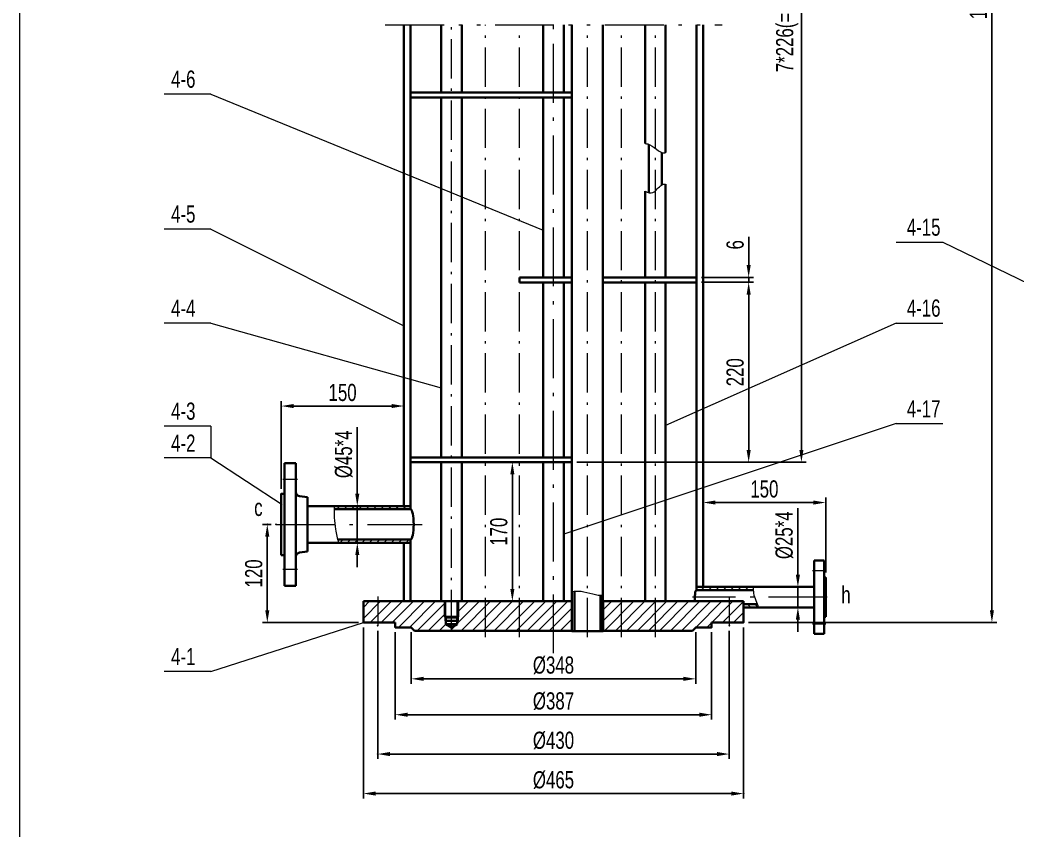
# Model space of a CAD drawing. Header units: millimetres. Extents: x -4980 to 60, y -60 to 3504.
# Drawn here: x -2310 to -1090, y 1256 to 2247 of the extents above; entities that cross this region are included whole.
import ezdxf

# ---------------------------------------------------------------- set-up
doc = ezdxf.new("R2010")
doc.units = ezdxf.units.MM
doc.linetypes.add('ACAD_ISO10W100', pattern=[18.7, 12, -3, 0.7, -3])
doc.linetypes.add('ACAD_ISO12W100', pattern=[22.4, 12, -3, 0.7, -3, 0.7, -3])
for name, color, linetype, lineweight in [('中心线', 1, 'ACAD_ISO10W100', 18), ('中粗线', 4, 'Continuous', 35), ('双点划线', 3, 'ACAD_ISO12W100', 18), ('标注', 7, 'Continuous', 18), ('粗实线', 2, 'Continuous', 50), ('细实线', 7, 'Continuous', 18)]:
    doc.layers.add(name, color=color, linetype=linetype, lineweight=lineweight)
doc.styles.add('HGCAD', font='HGCAD.SHX', dxfattribs={"width": 0.75, "bigfont": 'HZTXT.SHX'})
doc.dimstyles.new('HGCAD$0', dxfattribs={"dimtxt": 3.5, "dimasz": 2.5, "dimexe": 1, "dimexo": 1, "dimgap": 1, "dimtad": 1, "dimdec": 1, "dimdsep": 46, "dimtxsty": 'HGCAD', "dimcen": 0, "dimadec": 1, "dimazin": 0, "dimtfac": 1, "dimtmove": 0, "dimatfit": 1, "dimfxl": 0, "dimarcsym": 0})

# ---------------------------------------------------------------- blocks, each defined once
blk = doc.blocks.new('HGCAD#HGTFTK~A2Z~HGCAD图框')
at = {"layer": '细实线', "color": 2}
blk.add_lwpolyline([(0, 0), (-385, 0), (-385, 574), (0, 574)], close=True, dxfattribs=at)
blk = doc.blocks.new('*D72')
at = {"color": 0, "ltscale": 6}
for p in [(-1831.3, 1504.3), (-1483.3, 1504.3), (-1483.3, 1441.4)]:
    blk.add_point(p, dxfattribs=at)
at = {"layer": '标注', "color": 0, "lineweight": -2, "ltscale": 6}
for p, q in [((-1831.3, 1498.3), (-1831.3, 1435.4)), ((-1483.3, 1498.3), (-1483.3, 1435.4)), ((-1816.3, 1441.4), (-1498.3, 1441.4))]:
    blk.add_line(p, q, dxfattribs=at)
at = {"layer": '标注', "color": 0, "ltscale": 6}
for points in [[(-1816.3, 1443.9), (-1816.3, 1438.9), (-1831.3, 1441.4)], [(-1498.3, 1443.9), (-1498.3, 1438.9), (-1483.3, 1441.4)]]:
    blk.add_solid(points, dxfattribs=at)
at = {"layer": '标注', "color": 0, "ltscale": 6, "insert": (-1657.3, 1457.9), "char_height": 21, "attachment_point": 5, "style": 'HGCAD', "bg_fill": 3, "box_fill_scale": 1.1, "bg_fill_color": 256, "bg_fill_true_color": 13158600, "bg_fill_transparency": 477}
blk.add_mtext('%%C348', dxfattribs=at)
blk = doc.blocks.new('*D73')
at = {"color": 0, "ltscale": 6}
for p in [(-1850.8, 1504.3), (-1463.8, 1504.3), (-1850.8, 1397.5)]:
    blk.add_point(p, dxfattribs=at)
at = {"layer": '标注', "color": 0, "lineweight": -2, "ltscale": 6}
for p, q in [((-1850.8, 1498.3), (-1850.8, 1391.5)), ((-1463.8, 1498.3), (-1463.8, 1391.5)), ((-1478.8, 1397.5), (-1835.8, 1397.5))]:
    blk.add_line(p, q, dxfattribs=at)
at = {"layer": '标注', "color": 0, "ltscale": 6}
for points in [[(-1835.8, 1400), (-1835.8, 1395), (-1850.8, 1397.5)], [(-1478.8, 1400), (-1478.8, 1395), (-1463.8, 1397.5)]]:
    blk.add_solid(points, dxfattribs=at)
at = {"layer": '标注', "color": 0, "ltscale": 6, "insert": (-1657.3, 1414), "char_height": 21, "attachment_point": 5, "style": 'HGCAD', "bg_fill": 3, "box_fill_scale": 1.1, "bg_fill_color": 256, "bg_fill_true_color": 13158600, "bg_fill_transparency": 357}
blk.add_mtext('%%C387', dxfattribs=at)
blk = doc.blocks.new('*D74')
at = {"color": 0, "ltscale": 6}
for p in [(-1872.3, 1506.3), (-1442.3, 1506.3), (-1872.3, 1349.4)]:
    blk.add_point(p, dxfattribs=at)
at = {"layer": '标注', "color": 0, "lineweight": -2, "ltscale": 6}
for p, q in [((-1872.3, 1500.3), (-1872.3, 1343.4)), ((-1442.3, 1500.3), (-1442.3, 1343.4)), ((-1457.3, 1349.4), (-1857.3, 1349.4))]:
    blk.add_line(p, q, dxfattribs=at)
at = {"layer": '标注', "color": 0, "ltscale": 6}
for points in [[(-1857.3, 1351.9), (-1857.3, 1346.9), (-1872.3, 1349.4)], [(-1457.3, 1351.9), (-1457.3, 1346.9), (-1442.3, 1349.4)]]:
    blk.add_solid(points, dxfattribs=at)
at = {"layer": '标注', "color": 0, "ltscale": 6, "insert": (-1657.3, 1365.9), "char_height": 21, "attachment_point": 5, "style": 'HGCAD', "bg_fill": 3, "box_fill_scale": 1.1, "bg_fill_color": 256, "bg_fill_true_color": 13158600, "bg_fill_transparency": 32}
blk.add_mtext('%%C430', dxfattribs=at)
blk = doc.blocks.new('*D75')
at = {"color": 0, "ltscale": 6}
for p in [(-1889.8, 1510.3), (-1424.8, 1510.3), (-1424.8, 1301.1)]:
    blk.add_point(p, dxfattribs=at)
at = {"layer": '标注', "color": 0, "lineweight": -2, "ltscale": 6}
for p, q in [((-1889.8, 1504.3), (-1889.8, 1295.1)), ((-1424.8, 1504.3), (-1424.8, 1295.1)), ((-1874.8, 1301.1), (-1439.8, 1301.1))]:
    blk.add_line(p, q, dxfattribs=at)
at = {"layer": '标注', "color": 0, "ltscale": 6}
for points in [[(-1874.8, 1303.6), (-1874.8, 1298.6), (-1889.8, 1301.1)], [(-1439.8, 1303.6), (-1439.8, 1298.6), (-1424.8, 1301.1)]]:
    blk.add_solid(points, dxfattribs=at)
at = {"layer": '标注', "color": 0, "ltscale": 6, "insert": (-1657.3, 1317.6), "char_height": 21, "attachment_point": 5, "style": 'HGCAD', "bg_fill": 3, "box_fill_scale": 1.1, "bg_fill_color": 256, "bg_fill_true_color": 13158600, "bg_fill_transparency": 27}
blk.add_mtext('%%C465', dxfattribs=at)
blk = doc.blocks.new('*D76')
at = {"color": 0, "ltscale": 6}
for p in [(-1914.3, 1652.8), (-1914.3, 1607.8), (-1897.3, 1607.8)]:
    blk.add_point(p, dxfattribs=at)
at = {"layer": '标注', "color": 0, "lineweight": -2, "ltscale": 6}
for p, q in [((-1897.3, 1667.8), (-1897.3, 1749.3)), ((-1908.3, 1652.8), (-1891.3, 1652.8)), ((-1897.3, 1607.8), (-1897.3, 1652.8)), ((-1908.3, 1607.8), (-1891.3, 1607.8)), ((-1897.3, 1592.8), (-1897.3, 1577.8))]:
    blk.add_line(p, q, dxfattribs=at)
at = {"layer": '标注', "color": 0, "ltscale": 6}
for points in [[(-1899.8, 1667.8), (-1894.8, 1667.8), (-1897.3, 1652.8)], [(-1899.8, 1592.8), (-1894.8, 1592.8), (-1897.3, 1607.8)]]:
    blk.add_solid(points, dxfattribs=at)
at = {"layer": '标注', "color": 0, "ltscale": 6, "insert": (-1913.8, 1716), "char_height": 21, "attachment_point": 5, "rotation": 90, "style": 'HGCAD', "bg_fill": 3, "box_fill_scale": 1.1, "bg_fill_color": 256, "bg_fill_true_color": 13158600, "bg_fill_transparency": 1532}
blk.add_mtext('%%C45*4', dxfattribs=at)
blk = doc.blocks.new('*D112')
at = {"color": 0, "ltscale": 6}
for p in [(-1482.3, 1926.3), (-1418.5, 1926.3), (-1634.7, 1706.3)]:
    blk.add_point(p, dxfattribs=at)
at = {"layer": '标注', "color": 0, "lineweight": -2, "ltscale": 6}
for p, q in [((-1476.3, 1926.3), (-1412.5, 1926.3)), ((-1418.5, 1721.3), (-1418.5, 1911.3)), ((-1628.7, 1706.3), (-1412.5, 1706.3))]:
    blk.add_line(p, q, dxfattribs=at)
at = {"layer": '标注', "color": 0, "ltscale": 6}
for points in [[(-1421, 1911.3), (-1416, 1911.3), (-1418.5, 1926.3)], [(-1421, 1721.3), (-1416, 1721.3), (-1418.5, 1706.3)]]:
    blk.add_solid(points, dxfattribs=at)
at = {"layer": '标注', "color": 0, "ltscale": 6, "insert": (-1435, 1816.3), "char_height": 21, "attachment_point": 5, "rotation": 90, "style": 'HGCAD', "bg_fill": 3, "box_fill_scale": 1.1, "bg_fill_color": 256, "bg_fill_true_color": 13158600, "bg_fill_transparency": 947}
blk.add_mtext('220', dxfattribs=at)
blk = doc.blocks.new('*D113')
at = {"color": 0, "ltscale": 6}
for p in [(-1482.3, 1932.3), (-1418.5, 1932.3), (-1482.3, 1926.3)]:
    blk.add_point(p, dxfattribs=at)
at = {"layer": '标注', "color": 0, "lineweight": -2, "ltscale": 6}
for p, q in [((-1418.5, 1947.3), (-1418.5, 1982.1)), ((-1476.3, 1932.3), (-1412.5, 1932.3)), ((-1418.5, 1926.3), (-1418.5, 1932.3)), ((-1476.3, 1926.3), (-1412.5, 1926.3)), ((-1418.5, 1911.3), (-1418.5, 1896.3))]:
    blk.add_line(p, q, dxfattribs=at)
at = {"layer": '标注', "color": 0, "ltscale": 6}
for points in [[(-1421, 1947.3), (-1416, 1947.3), (-1418.5, 1932.3)], [(-1421, 1911.3), (-1416, 1911.3), (-1418.5, 1926.3)]]:
    blk.add_solid(points, dxfattribs=at)
at = {"layer": '标注', "color": 0, "ltscale": 6, "insert": (-1435, 1972.2), "char_height": 21, "attachment_point": 5, "rotation": 90, "style": 'HGCAD', "bg_fill": 3, "box_fill_scale": 1.1, "bg_fill_color": 256, "bg_fill_true_color": 13158600, "bg_fill_transparency": 977}
blk.add_mtext('6', dxfattribs=at)
blk = doc.blocks.new('*D114')
at = {"color": 0, "ltscale": 6}
for p in [(-1482.3, 2785.5), (-1354, 2785.5), (-1634.7, 1706.3)]:
    blk.add_point(p, dxfattribs=at)
at = {"layer": '标注', "color": 0, "lineweight": -2, "ltscale": 6}
for p, q in [((-1476.3, 2785.5), (-1348, 2785.5)), ((-1354, 1721.3), (-1354, 2770.5)), ((-1628.7, 1706.3), (-1348, 1706.3))]:
    blk.add_line(p, q, dxfattribs=at)
at = {"layer": '标注', "color": 0, "ltscale": 6}
for points in [[(-1356.5, 2770.5), (-1351.5, 2770.5), (-1354, 2785.5)], [(-1356.5, 1721.3), (-1351.5, 1721.3), (-1354, 1706.3)]]:
    blk.add_solid(points, dxfattribs=at)
at = {"layer": '标注', "color": 0, "ltscale": 6, "insert": (-1371.3, 2245.9), "char_height": 21, "attachment_point": 5, "rotation": 90, "style": 'HGCAD', "bg_fill": 3, "box_fill_scale": 1.1, "bg_fill_color": 256, "bg_fill_true_color": 13158600, "bg_fill_transparency": 2753664}
blk.add_mtext('7*226(=1582)', dxfattribs=at)
blk = doc.blocks.new('*D115')
at = {"color": 0, "ltscale": 6}
for p in [(-1353.1, 1553.8), (-1358.3, 1528.8), (-1353.1, 1528.8)]:
    blk.add_point(p, dxfattribs=at)
at = {"layer": '标注', "color": 0, "lineweight": -2, "ltscale": 6}
for p, q in [((-1358.3, 1568.8), (-1358.3, 1650.3)), ((-1359.1, 1553.8), (-1364.3, 1553.8)), ((-1358.3, 1528.8), (-1358.3, 1553.8)), ((-1359.1, 1528.8), (-1364.3, 1528.8)), ((-1358.3, 1513.8), (-1358.3, 1498.8))]:
    blk.add_line(p, q, dxfattribs=at)
at = {"layer": '标注', "color": 0, "ltscale": 6}
for points in [[(-1360.8, 1568.8), (-1355.8, 1568.8), (-1358.3, 1553.8)], [(-1360.8, 1513.8), (-1355.8, 1513.8), (-1358.3, 1528.8)]]:
    blk.add_solid(points, dxfattribs=at)
at = {"layer": '标注', "color": 0, "ltscale": 6, "insert": (-1374.8, 1617), "char_height": 21, "attachment_point": 5, "rotation": 90, "style": 'HGCAD', "bg_fill": 3, "box_fill_scale": 1.1, "bg_fill_color": 256, "bg_fill_true_color": 13158600, "bg_fill_transparency": 602}
blk.add_mtext('%%C25*4', dxfattribs=at)
blk = doc.blocks.new('*D116')
at = {"color": 0, "ltscale": 6}
for p in [(-1474.3, 1657), (-1324.3, 1565.3), (-1474.3, 1553.8)]:
    blk.add_point(p, dxfattribs=at)
at = {"layer": '标注', "color": 0, "lineweight": -2, "ltscale": 6}
for p, q in [((-1474.3, 1559.8), (-1474.3, 1663)), ((-1324.3, 1571.3), (-1324.3, 1663)), ((-1339.3, 1657), (-1459.3, 1657))]:
    blk.add_line(p, q, dxfattribs=at)
at = {"layer": '标注', "color": 0, "ltscale": 6}
for points in [[(-1459.3, 1659.5), (-1459.3, 1654.5), (-1474.3, 1657)], [(-1339.3, 1659.5), (-1339.3, 1654.5), (-1324.3, 1657)]]:
    blk.add_solid(points, dxfattribs=at)
at = {"layer": '标注', "color": 0, "ltscale": 6, "insert": (-1399.3, 1673.5), "char_height": 21, "attachment_point": 5, "style": 'HGCAD', "bg_fill": 3, "box_fill_scale": 1.1, "bg_fill_color": 256, "bg_fill_true_color": 13158600, "bg_fill_transparency": 982}
blk.add_mtext('150', dxfattribs=at)
blk = doc.blocks.new('*D117')
at = {"color": 0, "ltscale": 6}
for p in [(-1424.8, 3031.3), (-1120.9, 3031.3), (-1424.8, 1510.3)]:
    blk.add_point(p, dxfattribs=at)
at = {"layer": '标注', "color": 0, "lineweight": -2, "ltscale": 6}
for p, q in [((-1418.8, 3031.3), (-1114.9, 3031.3)), ((-1120.9, 1525.3), (-1120.9, 3016.3)), ((-1418.8, 1510.3), (-1114.9, 1510.3))]:
    blk.add_line(p, q, dxfattribs=at)
at = {"layer": '标注', "color": 0, "ltscale": 6}
for points in [[(-1123.4, 3016.3), (-1118.4, 3016.3), (-1120.9, 3031.3)], [(-1123.4, 1525.3), (-1118.4, 1525.3), (-1120.9, 1510.3)]]:
    blk.add_solid(points, dxfattribs=at)
at = {"layer": '标注', "color": 0, "ltscale": 6, "insert": (-1137.4, 2270.8), "char_height": 21, "attachment_point": 5, "rotation": 90, "style": 'HGCAD', "bg_fill": 3, "box_fill_scale": 1.1, "bg_fill_color": 256, "bg_fill_true_color": 13158600, "bg_fill_transparency": 1297}
blk.add_mtext('1975', dxfattribs=at)
blk = doc.blocks.new('*D118')
at = {"color": 0, "ltscale": 6}
for p in [(-1669.8, 1706.3), (-1707.6, 1536.3), (-1669.8, 1536.3)]:
    blk.add_point(p, dxfattribs=at)
at = {"layer": '标注', "color": 0, "lineweight": -2, "ltscale": 6}
for p, q in [((-1675.8, 1706.3), (-1713.6, 1706.3)), ((-1707.6, 1691.3), (-1707.6, 1551.3)), ((-1675.8, 1536.3), (-1713.6, 1536.3))]:
    blk.add_line(p, q, dxfattribs=at)
at = {"layer": '标注', "color": 0, "ltscale": 6}
for points in [[(-1710.1, 1691.3), (-1705.1, 1691.3), (-1707.6, 1706.3)], [(-1710.1, 1551.3), (-1705.1, 1551.3), (-1707.6, 1536.3)]]:
    blk.add_solid(points, dxfattribs=at)
at = {"layer": '标注', "color": 0, "ltscale": 6, "insert": (-1724.1, 1621.3), "char_height": 21, "attachment_point": 5, "rotation": 90, "style": 'HGCAD', "bg_fill": 3, "box_fill_scale": 1.1, "bg_fill_color": 256, "bg_fill_true_color": 13158600, "bg_fill_transparency": 1192}
blk.add_mtext('170', dxfattribs=at)
blk = doc.blocks.new('*D119')
at = {"color": 0, "ltscale": 6}
for p in [(-1840.3, 1775), (-1990.3, 1667.8), (-1840.3, 1652.8)]:
    blk.add_point(p, dxfattribs=at)
at = {"layer": '标注', "color": 0, "lineweight": -2, "ltscale": 6}
for p, q in [((-1990.3, 1673.8), (-1990.3, 1781)), ((-1840.3, 1658.8), (-1840.3, 1781)), ((-1975.3, 1775), (-1855.3, 1775))]:
    blk.add_line(p, q, dxfattribs=at)
at = {"layer": '标注', "color": 0, "ltscale": 6}
for points in [[(-1975.3, 1777.5), (-1975.3, 1772.5), (-1990.3, 1775)], [(-1855.3, 1777.5), (-1855.3, 1772.5), (-1840.3, 1775)]]:
    blk.add_solid(points, dxfattribs=at)
at = {"layer": '标注', "color": 0, "ltscale": 6, "insert": (-1915.3, 1791.5), "char_height": 21, "attachment_point": 5, "style": 'HGCAD', "bg_fill": 3, "box_fill_scale": 1.1, "bg_fill_color": 256, "bg_fill_true_color": 13158600, "bg_fill_transparency": 487}
blk.add_mtext('150', dxfattribs=at)
blk = doc.blocks.new('*D120')
at = {"color": 0, "ltscale": 6}
for p in [(-2007.4, 1630.3), (-1996.8, 1630.3), (-1889.8, 1510.3)]:
    blk.add_point(p, dxfattribs=at)
at = {"layer": '标注', "color": 0, "lineweight": -2, "ltscale": 6}
for p, q in [((-2002.8, 1630.3), (-2013.4, 1630.3)), ((-2007.4, 1525.3), (-2007.4, 1615.3)), ((-1895.8, 1510.3), (-2013.4, 1510.3))]:
    blk.add_line(p, q, dxfattribs=at)
at = {"layer": '标注', "color": 0, "ltscale": 6}
for points in [[(-2009.9, 1615.3), (-2004.9, 1615.3), (-2007.4, 1630.3)], [(-2009.9, 1525.3), (-2004.9, 1525.3), (-2007.4, 1510.3)]]:
    blk.add_solid(points, dxfattribs=at)
at = {"layer": '标注', "color": 0, "ltscale": 6, "insert": (-2023.9, 1570.3), "char_height": 21, "attachment_point": 5, "rotation": 90, "style": 'HGCAD', "bg_fill": 3, "box_fill_scale": 1.1, "bg_fill_color": 256, "bg_fill_true_color": 13158600, "bg_fill_transparency": 1457}
blk.add_mtext('120', dxfattribs=at)

msp = doc.modelspace()

# ---------------------------------------------------------------- hatches: boundary and pattern name
at = {"layer": '细实线', "ltscale": 6}
h = msp.add_hatch(dxfattribs=at)
h.set_pattern_fill('ANSI31', color=5, scale=2, style=0)
h.set_pattern_definition([(45, (-4980, 82), (-4.490128, 4.490128), [])])
edge = h.paths.add_edge_path()
edge.add_line((-1832.31, 1652.76), (-1925.19, 1652.76))
edge.add_spline(control_points=[(-1925.19, 1652.76), (-1925.2, 1651.42), (-1925.2, 1650.09), (-1925.2, 1648.76)], knot_values=[78.3436884, 78.3436884, 78.3436884, 78.3436884, 82.2647768, 82.2647768, 82.2647768, 82.2647768], degree=3, periodic=0)
edge.add_line((-1925.2, 1648.76), (-1832.31, 1648.76))
edge.add_line((-1832.31, 1648.76), (-1832.31, 1652.76))
edge = h.paths.add_edge_path()
edge.add_line((-1832.31, 1611.76), (-1920.94, 1611.76))
edge.add_spline(control_points=[(-1920.94, 1611.76), (-1920.57, 1610.42), (-1920.17, 1609.08), (-1919.76, 1607.76)], knot_values=[36.950585, 36.950585, 36.950585, 36.950585, 41.1399814, 41.1399814, 41.1399814, 41.1399814], degree=3, periodic=0)
edge.add_line((-1919.76, 1607.76), (-1832.31, 1607.76))
edge.add_line((-1832.31, 1607.76), (-1832.31, 1611.76))
h = msp.add_hatch(dxfattribs=at)
h.set_pattern_fill('ANSI31', color=5, scale=2, angle=90, style=0)
h.set_pattern_definition([(135, (-4980, 82), (-4.490128, -4.490128), [])])
edge = h.paths.add_edge_path()
edge.add_spline(control_points=[(-1412.87, 1549.76), (-1412.89, 1551.09), (-1412.8, 1552.43), (-1412.63, 1553.76)], knot_values=[18.5454277, 18.5454277, 18.5454277, 18.5454277, 22.6222509, 22.6222509, 22.6222509, 22.6222509], degree=3, periodic=0)
edge.add_line((-1412.63, 1553.76), (-1482.31, 1553.76))
edge.add_line((-1482.31, 1553.76), (-1482.31, 1549.76))
edge.add_line((-1482.31, 1549.76), (-1412.87, 1549.76))
edge = h.paths.add_edge_path()
edge.add_spline(control_points=[(-1406.76, 1528.76), (-1407.12, 1530.08), (-1407.57, 1531.41), (-1408.07, 1532.76)], knot_values=[39.7840727, 39.7840727, 39.7840727, 39.7840727, 43.8832097, 43.8832097, 43.8832097, 43.8832097], degree=3, periodic=0)
edge.add_line((-1408.07, 1532.76), (-1424.81, 1532.76))
edge.add_line((-1424.81, 1532.76), (-1424.81, 1528.76))
edge.add_line((-1424.81, 1528.76), (-1406.76, 1528.76))
h = msp.add_hatch(dxfattribs=at)
h.set_pattern_fill('ANSI31', color=5, scale=3, style=0)
h.set_pattern_definition([(45, (-4980, 82), (-6.735192, 6.735192), [])])
h.paths.add_polyline_path([(-1789.02, 1536.26), (-1790.02, 1536.26), (-1790.02, 1517.26), (-1789.02, 1517.26)], flags=17)
h.paths.add_polyline_path([(-1774.02, 1536.26), (-1775.02, 1536.26), (-1775.02, 1517.26), (-1774.02, 1517.26)], flags=17)
h.paths.add_polyline_path([(-1774.02, 1517.26), (-1775.02, 1516.26), (-1775.02, 1512.26), (-1774.02, 1512.26)], flags=17)
h.paths.add_polyline_path([(-1789.02, 1516.26), (-1790.02, 1517.26), (-1790.02, 1512.26), (-1789.02, 1512.26)], flags=17)
h.paths.add_polyline_path([(-1424.81, 1536.26), (-1595.97, 1536.26), (-1596.54, 1535.26), (-1596.54, 1500.76), (-1596.04, 1500.26), (-1487.31, 1500.26), (-1483.31, 1504.26), (-1463.81, 1504.26), (-1463.81, 1510.26), (-1424.81, 1510.26)])
h.paths.add_polyline_path([(-1634.94, 1535.26), (-1635.52, 1536.26), (-1774.02, 1536.26), (-1774.02, 1517.26), (-1774.02, 1512.26), (-1775.02, 1512.26), (-1775.02, 1508.26), (-1782.02, 1504.21), (-1789.02, 1508.26), (-1789.02, 1512.26), (-1790.02, 1512.26), (-1790.02, 1517.26), (-1790.02, 1536.26), (-1889.81, 1536.26), (-1889.81, 1510.26), (-1850.81, 1510.26), (-1850.81, 1504.26), (-1831.31, 1504.26), (-1827.31, 1500.26), (-1635.44, 1500.26), (-1634.94, 1500.76)])

# ---------------------------------------------------------------- linework, layer by layer
at = {"layer": '中心线', "ltscale": 6}
for p, q in [((-1657.31, 1472.65), (-1657.31, 3005.92)), ((-1996.81, 1630.26), (-1817.81, 1630.26)), ((-1322.31, 1541.26), (-1487.31, 1541.26))]:
    msp.add_line(p, q, dxfattribs=at)
at = {"layer": '中心线', "ltscale": 4}
for p, q in [((-1782.02, 1502.26), (-1782.02, 2241.16)), ((-1740.45, 1492.26), (-1740.45, 2241.16)), ((-1698.88, 1492.26), (-1698.88, 2241.16)), ((-1615.74, 1492.26), (-1615.74, 2241.16)), ((-1574.17, 1492.26), (-1574.17, 2241.16)), ((-1532.61, 1492.26), (-1532.61, 2241.16)), ((-1872.31, 1542.26), (-1872.31, 1506.26)), ((-1442.31, 1542.26), (-1442.31, 1506.26))]:
    msp.add_line(p, q, dxfattribs=at)
at = {"layer": '中心线', "color": 1, "linetype": 'ACAD_ISO10W100', "ltscale": 6}
for p, q in [((-1970.31, 1685.26), (-1988.31, 1685.26)), ((-1970.31, 1575.26), (-1988.31, 1575.26))]:
    msp.add_line(p, q, dxfattribs=at)
at = {"layer": '中心线', "linetype": 'ACAD_ISO10W100', "ltscale": 6}
for p, q in [((-1340.31, 1573.76), (-1324.31, 1573.76)), ((-1340.31, 1508.76), (-1324.31, 1508.76))]:
    msp.add_line(p, q, dxfattribs=at)
at = {"layer": '中粗线', "ltscale": 6}
for p, q in [((-1840.31, 1652.76), (-1840.31, 2241.16)), ((-1832.31, 1648.76), (-1832.31, 2241.16)), ((-1794.52, 2158.26), (-1794.52, 2241.16)), ((-1769.52, 2158.26), (-1769.52, 2241.16)), ((-1669.81, 2158.26), (-1669.81, 2241.16)), ((-1644.81, 2158.26), (-1644.81, 2241.16)), ((-1545.11, 2095.91), (-1545.11, 2241.16)), ((-1520.11, 2084.98), (-1520.11, 2241.16)), ((-1482.31, 1549.76), (-1482.31, 2241.16)), ((-1474.31, 1553.76), (-1474.31, 2241.16)), ((-1832.31, 2158.26), (-1634.74, 2158.26)), ((-1832.31, 2152.26), (-1634.74, 2152.26)), ((-1794.52, 1712.26), (-1794.52, 2152.26)), ((-1769.52, 1712.26), (-1769.52, 2152.26)), ((-1669.81, 1932.26), (-1669.81, 2152.26)), ((-1644.81, 1932.26), (-1644.81, 2152.26)), ((-1540.61, 2095), (-1540.61, 2036)), ((-1524.61, 2085.05), (-1524.61, 2045.57)), ((-1545.11, 1932.26), (-1545.11, 2037.7)), ((-1520.11, 1932.26), (-1520.11, 2046.51)), ((-1698.88, 1926.26), (-1698.88, 1932.26)), ((-1634.74, 1932.26), (-1698.88, 1932.26)), ((-1482.31, 1932.26), (-1596.74, 1932.26)), ((-1634.74, 1926.26), (-1698.88, 1926.26)), ((-1669.81, 1712.26), (-1669.81, 1926.26)), ((-1644.81, 1712.26), (-1644.81, 1926.26)), ((-1482.31, 1926.26), (-1596.74, 1926.26)), ((-1545.11, 1536.26), (-1545.11, 1926.26)), ((-1520.11, 1536.26), (-1520.11, 1926.26)), ((-1832.31, 1712.26), (-1634.74, 1712.26)), ((-1972.31, 1705.26), (-1986.31, 1705.26)), ((-1986.31, 1705.26), (-1986.31, 1555.26)), ((-1972.31, 1705.26), (-1972.31, 1555.26)), ((-1832.31, 1706.26), (-1634.74, 1706.26)), ((-1794.52, 1536.26), (-1794.52, 1706.26)), ((-1769.52, 1536.26), (-1769.52, 1706.26)), ((-1669.81, 1536.26), (-1669.81, 1706.26)), ((-1644.81, 1536.26), (-1644.81, 1706.26)), ((-1986.31, 1667.76), (-1990.31, 1667.76)), ((-1990.31, 1667.76), (-1990.31, 1592.76)), ((-1958.31, 1663.54), (-1967.92, 1664.72)), ((-1958.31, 1663.54), (-1958.31, 1596.98)), ((-1958.31, 1652.76), (-1832.31, 1652.76)), ((-1925.2, 1648.76), (-1832.31, 1648.76)), ((-1920.94, 1611.76), (-1832.31, 1611.76)), ((-1832.31, 1536.26), (-1832.31, 1611.76)), ((-1958.31, 1607.76), (-1832.31, 1607.76)), ((-1840.31, 1536.26), (-1840.31, 1607.76)), ((-1990.31, 1592.76), (-1986.31, 1592.76)), ((-1958.31, 1596.98), (-1967.92, 1595.8)), ((-1338.31, 1586.26), (-1326.31, 1586.26)), ((-1338.31, 1496.26), (-1338.31, 1586.26)), ((-1326.31, 1496.26), (-1326.31, 1586.26)), ((-1324.31, 1565.26), (-1326.31, 1565.26)), ((-1324.31, 1517.26), (-1324.31, 1565.26)), ((-1972.31, 1555.26), (-1986.31, 1555.26)), ((-1338.31, 1553.76), (-1482.31, 1553.76)), ((-1412.87, 1549.76), (-1482.31, 1549.76)), ((-1790.02, 1536.26), (-1790.02, 1517.26)), ((-1774.02, 1517.26), (-1774.02, 1536.26)), ((-1634.94, 1535.26), (-1635.52, 1536.26)), ((-1634.94, 1535.26), (-1634.74, 1535.26)), ((-1596.54, 1535.26), (-1596.74, 1535.26)), ((-1596.54, 1535.26), (-1595.97, 1536.26)), ((-1408.07, 1532.76), (-1424.81, 1532.76)), ((-1338.31, 1528.76), (-1424.81, 1528.76)), ((-1790.02, 1517.26), (-1774.02, 1517.26)), ((-1326.31, 1517.26), (-1324.31, 1517.26)), ((-1338.31, 1496.26), (-1326.31, 1496.26))]:
    msp.add_line(p, q, dxfattribs=at)
at = {"layer": '中粗线', "ltscale": 4}
for p, q in [((-1889.81, 1536.26), (-1634.74, 1536.26)), ((-1889.81, 1510.26), (-1889.81, 1536.26)), ((-1852.31, 1536.26), (-1852.31, 1536.26)), ((-1596.74, 1536.26), (-1424.81, 1536.26)), ((-1424.81, 1536.26), (-1424.81, 1510.26)), ((-1889.81, 1510.26), (-1850.81, 1510.26)), ((-1850.81, 1504.26), (-1850.81, 1510.26)), ((-1850.81, 1504.26), (-1831.31, 1504.26)), ((-1831.31, 1504.26), (-1827.31, 1500.26)), ((-1483.31, 1504.26), (-1487.31, 1500.26)), ((-1483.31, 1504.26), (-1463.81, 1504.26)), ((-1463.81, 1510.26), (-1424.81, 1510.26)), ((-1463.81, 1504.26), (-1463.81, 1510.26)), ((-1635.44, 1500.26), (-1827.31, 1500.26)), ((-1487.31, 1500.26), (-1596.04, 1500.26))]:
    msp.add_line(p, q, dxfattribs=at)
at = {"layer": '中粗线', "ltscale": 6}
for centre, start, end in [((-1967.31, 1669.68), 180, 262.99998), ((-1967.31, 1590.83), 97.00002, 180)]:
    msp.add_arc(centre, 5, start, end, dxfattribs=at)
for centre, major_axis, ratio, start_param, end_param in [((-1832.31, 1630.26), (0, 18.5), 0.2162162, 3.1415927, 6.2831853), ((-1482.31, 1541.26), (0, 8.5), 0.2352941, 0, 2.1996713)]:
    msp.add_ellipse(centre, major_axis=major_axis, ratio=ratio, start_param=start_param, end_param=end_param, dxfattribs=at)
at = {"layer": '双点划线', "ltscale": 6}
msp.add_line((-1863.12, 2241.16), (-1451.12, 2241.16), dxfattribs=at)
at = {"layer": '标注', "color": 2, "ltscale": 6}
for p, q in [((-2076.49, 2156.48), (-2133.49, 2156.48)), ((-2076.49, 1991.48), (-2133.49, 1991.48)), ((-2076.49, 1991.48), (-1840.31, 1873.12)), ((-2076.49, 1876.48), (-2133.49, 1876.48)), ((-2076.49, 1750.48), (-2133.49, 1750.48)), ((-2076.49, 1711.48), (-2133.49, 1711.48)), ((-2076.49, 1450.48), (-2133.49, 1450.48))]:
    msp.add_line(p, q, dxfattribs=at)
at = {"layer": '细实线', "ltscale": 6}
for points, knots in [([(-1545.11, 2095.91), (-1544.06, 2095.9), (-1535.79, 2094.82), (-1527.24, 2083.25), (-1520.57, 2084.82), (-1520.11, 2084.98)], [17.3619324, 17.3619324, 17.3619324, 17.3619324, 20.6860356, 43.8549363, 45.5913568, 45.5913568, 45.5913568, 45.5913568]), ([(-1545.11, 2037.7), (-1541.72, 2036.07), (-1534.27, 2033.7), (-1527.25, 2045.42), (-1521.88, 2046.64), (-1520.11, 2046.51)], [33.8125959, 33.8125959, 33.8125959, 33.8125959, 44.3460961, 58.0938232, 64.507309, 64.507309, 64.507309, 64.507309]), ([(-1919.76, 1607.76), (-1921.45, 1613.17), (-1925.06, 1627.75), (-1925.23, 1643.15), (-1925.19, 1652.76)], [36.950585, 36.950585, 36.950585, 36.950585, 54.0213868, 82.2647768, 82.2647768, 82.2647768, 82.2647768]), ([(-1412.63, 1553.76), (-1412.97, 1551.18), (-1413.01, 1542.87), (-1408.28, 1534.38), (-1406.76, 1528.76)], [18.5454277, 18.5454277, 18.5454277, 18.5454277, 26.4496758, 43.8832097, 43.8832097, 43.8832097, 43.8832097]), ([(-1634.74, 1548.34), (-1631.18, 1548.81), (-1618.79, 1549.3), (-1603.57, 1542.66), (-1596.74, 1543.85)], [11.2330066, 11.2330066, 11.2330066, 11.2330066, 22.1089801, 47.6848242, 47.6848242, 47.6848242, 47.6848242])]:
    msp.add_open_spline(points, degree=3, knots=knots, dxfattribs=at)

# ---------------------------------------------------------------- block references
at = {"layer": '粗实线', "ltscale": 6, "xscale": 6, "yscale": 6, "zscale": 6}
msp.add_blockref('HGCAD#HGTFTK~A2Z~HGCAD图框', (0, 0), dxfattribs=at)

# ---------------------------------------------------------------- next in the draw order: texts
at = {"layer": '标注', "color": 2, "ltscale": 6, "char_height": 21, "width": 51.1218, "attachment_point": 5, "style": 'HGCAD', "bg_fill": 3, "box_fill_scale": 1.1, "bg_fill_color": 256, "bg_fill_true_color": 13158600, "bg_fill_transparency": 367}
for s, insert in [('4-6', (-2110.18, 2174.63)), ('4-3', (-2110.18, 1768.63))]:
    msp.add_mtext(s, dxfattribs=dict(at, insert=insert))
at = {"layer": '标注', "color": 6, "ltscale": 6, "insert": (-2018.28, 1650.89), "char_height": 21, "width": 24.0571, "attachment_point": 5, "style": 'HGCAD', "bg_fill": 3, "box_fill_scale": 1.1, "bg_fill_color": 256, "bg_fill_true_color": 13158600, "bg_fill_transparency": 367}
msp.add_mtext('c', dxfattribs=at)

# ---------------------------------------------------------------- next in the draw order: dimensions: what is measured, and where the dimension line sits
at = {"layer": '标注', "color": 3, "ltscale": 6}
for base, p1, p2, override, picture, middle in [((-1897.35, 1607.76), (-1914.31, 1652.76), (-1914.31, 1607.76), {"dimscale": 6}, '*D76', (-1897.35, 1716.02)), ((-1358.31, 1528.76), (-1353.09, 1553.76), (-1353.09, 1528.76), {"dimscale": 6, "dimtdec": 1}, '*D115', (-1358.31, 1617.02))]:
    dim = msp.add_linear_dim(base=base, p1=p1, p2=p2, angle=90, text='%%C<>*4', dimstyle='HGCAD$0', override=override, dxfattribs=at)
    dim.commit()
    dim.dimension.update_dxf_attribs({"geometry": picture, "text_midpoint": middle, "dimtype": 160})
dim = msp.add_linear_dim(base=(-1707.59, 1536.26), p1=(-1669.81, 1706.26), p2=(-1669.81, 1536.26), angle=90, dimstyle='HGCAD$0', override={"dimscale": 6, "dimtdec": 1}, dxfattribs=at)
dim.commit()
dim.dimension.update_dxf_attribs({"geometry": '*D118', "text_midpoint": (-1724.09, 1621.26)})
dim = msp.add_linear_dim(base=(-1483.31, 1441.42), p1=(-1831.31, 1504.26), p2=(-1483.31, 1504.26), text='%%C<>', dimstyle='HGCAD$0', override={"dimscale": 6, "dimtdec": 1}, dxfattribs=at)
dim.commit()
dim.dimension.update_dxf_attribs({"geometry": '*D72', "text_midpoint": (-1657.31, 1441.42), "dimtype": 160})

# ---------------------------------------------------------------- next in the draw order: linework, layer by layer
at = {"layer": '标注', "color": 2, "ltscale": 6}
msp.add_line((-2076.49, 2156.48), (-1669.81, 1990.26), dxfattribs=at)

# ---------------------------------------------------------------- next in the draw order: dimensions: what is measured, and where the dimension line sits
at = {"layer": '标注', "color": 3, "ltscale": 6}
dim = msp.add_linear_dim(base=(-1840.31, 1774.96), p1=(-1990.31, 1667.76), p2=(-1840.31, 1652.76), dimstyle='HGCAD$0', override={"dimscale": 6, "dimtdec": 1}, dxfattribs=at)
dim.commit()
dim.dimension.update_dxf_attribs({"geometry": '*D119', "text_midpoint": (-1915.31, 1774.96), "dimtype": 160})
dim = msp.add_linear_dim(base=(-1474.31, 1656.96), p1=(-1324.31, 1565.26), p2=(-1474.31, 1553.76), dimstyle='HGCAD$0', override={"dimscale": 6, "dimtdec": 1}, dxfattribs=at)
dim.commit()
dim.dimension.update_dxf_attribs({"geometry": '*D116', "text_midpoint": (-1399.31, 1673.46)})
dim = msp.add_linear_dim(base=(-1850.81, 1397.55), p1=(-1463.81, 1504.26), p2=(-1850.81, 1504.26), text='%%C<>', dimstyle='HGCAD$0', override={"dimscale": 6, "dimtdec": 1}, dxfattribs=at)
dim.commit()
dim.dimension.update_dxf_attribs({"geometry": '*D73', "text_midpoint": (-1657.31, 1397.55), "dimtype": 160})

# ---------------------------------------------------------------- next in the draw order: linework, layer by layer
at = {"layer": '标注', "color": 2, "ltscale": 6}
for p, q in [((-2076.49, 1876.48), (-1794.52, 1797.26)), ((-2076.49, 1711.48), (-1989.28, 1654.61))]:
    msp.add_line(p, q, dxfattribs=at)

# ---------------------------------------------------------------- next in the draw order: texts
at = {"layer": '标注', "color": 2, "ltscale": 6, "insert": (-2110.18, 2009.63), "char_height": 21, "width": 51.1218, "attachment_point": 5, "style": 'HGCAD', "bg_fill": 3, "box_fill_scale": 1.1, "bg_fill_color": 256, "bg_fill_true_color": 13158600, "bg_fill_transparency": 367}
msp.add_mtext('4-5', dxfattribs=at)

# ---------------------------------------------------------------- next in the draw order: dimensions: what is measured, and where the dimension line sits
at = {"layer": '标注', "color": 3, "ltscale": 6}
dim = msp.add_linear_dim(base=(-1872.31, 1349.39), p1=(-1442.31, 1506.26), p2=(-1872.31, 1506.26), text='%%C<>', dimstyle='HGCAD$0', override={"dimscale": 6, "dimtdec": 1}, dxfattribs=at)
dim.commit()
dim.dimension.update_dxf_attribs({"geometry": '*D74', "text_midpoint": (-1657.31, 1349.39), "dimtype": 160})

# ---------------------------------------------------------------- next in the draw order: texts
at = {"layer": '标注', "color": 2, "ltscale": 6, "char_height": 21, "width": 51.1218, "attachment_point": 5, "style": 'HGCAD', "bg_fill": 3, "box_fill_scale": 1.1, "bg_fill_color": 256, "bg_fill_true_color": 13158600, "bg_fill_transparency": 367}
for s, insert in [('4-4', (-2110.18, 1894.63)), ('4-2', (-2110.18, 1729.63))]:
    msp.add_mtext(s, dxfattribs=dict(at, insert=insert))

# ---------------------------------------------------------------- next in the draw order: dimensions: what is measured, and where the dimension line sits
at = {"layer": '标注', "color": 3, "ltscale": 6}
dim = msp.add_linear_dim(base=(-1424.81, 1301.14), p1=(-1889.81, 1510.26), p2=(-1424.81, 1510.26), text='%%C<>', dimstyle='HGCAD$0', override={"dimscale": 6, "dimtdec": 1}, dxfattribs=at)
dim.commit()
dim.dimension.update_dxf_attribs({"geometry": '*D75', "text_midpoint": (-1657.31, 1301.14), "dimtype": 160})

# ---------------------------------------------------------------- next in the draw order: linework, layer by layer
at = {"layer": '中粗线', "ltscale": 6}
for p, q in [((-1634.74, 2241.16), (-1634.74, 1499.76)), ((-1596.74, 2241.16), (-1596.74, 1499.76)), ((-1631.74, 1499.76), (-1631.74, 1548.65)), ((-1599.74, 1499.76), (-1599.74, 1543.67)), ((-1634.94, 1500.76), (-1634.94, 1535.26)), ((-1596.54, 1500.76), (-1596.54, 1535.26)), ((-1789.02, 1516.26), (-1790.02, 1517.26)), ((-1789.02, 1516.26), (-1789.02, 1508.26)), ((-1789.02, 1516.26), (-1775.02, 1516.26)), ((-1774.02, 1517.26), (-1775.02, 1516.26)), ((-1775.02, 1508.26), (-1775.02, 1516.26)), ((-1790.02, 1512.26), (-1774.02, 1512.26)), ((-1789.02, 1508.26), (-1775.02, 1508.26)), ((-1789.02, 1508.26), (-1782.02, 1504.21)), ((-1782.02, 1504.21), (-1775.02, 1508.26)), ((-1634.94, 1500.76), (-1635.44, 1500.26)), ((-1634.94, 1500.76), (-1634.74, 1500.76)), ((-1596.54, 1500.76), (-1596.74, 1500.76)), ((-1596.54, 1500.76), (-1596.04, 1500.26)), ((-1634.74, 1499.76), (-1635.44, 1500.26)), ((-1634.74, 1499.76), (-1596.74, 1499.76)), ((-1596.74, 1499.76), (-1596.04, 1500.26))]:
    msp.add_line(p, q, dxfattribs=at)
at = {"layer": '标注', "color": 2, "ltscale": 6}
msp.add_line((-2076.49, 1750.48), (-2076.49, 1711.48), dxfattribs=at)
at = {"layer": '细实线', "color": 6, "ltscale": 6}
for p, q in [((-1789.02, 1516.26), (-1789.02, 1536.26)), ((-1775.02, 1516.26), (-1775.02, 1536.26)), ((-1790.02, 1517.26), (-1790.02, 1512.26)), ((-1774.02, 1517.26), (-1774.02, 1512.26))]:
    msp.add_line(p, q, dxfattribs=at)

# ---------------------------------------------------------------- next in the draw order: dimensions: what is measured, and where the dimension line sits
at = {"layer": '标注', "color": 3, "ltscale": 6}
dim = msp.add_linear_dim(base=(-2007.44, 1630.26), p1=(-1889.81, 1510.26), p2=(-1996.81, 1630.26), angle=90, dimstyle='HGCAD$0', override={"dimscale": 6, "dimtdec": 1}, dxfattribs=at)
dim.commit()
dim.dimension.update_dxf_attribs({"geometry": '*D120', "text_midpoint": (-2023.94, 1570.26)})

# ---------------------------------------------------------------- next in the draw order: linework, layer by layer
at = {"layer": '标注', "color": 2, "ltscale": 6}
msp.add_line((-2076.49, 1450.48), (-1889.81, 1510.26), dxfattribs=at)

# ---------------------------------------------------------------- next in the draw order: dimensions: what is measured, and where the dimension line sits
at = {"layer": '标注', "color": 3, "ltscale": 6}
dim = msp.add_linear_dim(base=(-1418.53, 1926.26), p1=(-1634.74, 1706.26), p2=(-1482.31, 1926.26), angle=90, dimstyle='HGCAD$0', override={"dimscale": 6, "dimtdec": 1}, dxfattribs=at)
dim.commit()
dim.dimension.update_dxf_attribs({"geometry": '*D112', "text_midpoint": (-1435.03, 1816.26)})

# ---------------------------------------------------------------- next in the draw order: texts
at = {"layer": '标注', "color": 2, "ltscale": 6, "insert": (-2110.18, 1468.63), "char_height": 21, "width": 51.1218, "attachment_point": 5, "style": 'HGCAD', "bg_fill": 3, "box_fill_scale": 1.1, "bg_fill_color": 256, "bg_fill_true_color": 13158600, "bg_fill_transparency": 367}
msp.add_mtext('4-1', dxfattribs=at)

# ---------------------------------------------------------------- next in the draw order: dimensions: what is measured, and where the dimension line sits
at = {"layer": '标注', "color": 3, "ltscale": 6}
dim = msp.add_linear_dim(base=(-1418.53, 1932.26), p1=(-1482.31, 1926.26), p2=(-1482.31, 1932.26), angle=90, dimstyle='HGCAD$0', override={"dimscale": 6, "dimtdec": 1}, dxfattribs=at)
dim.commit()
dim.dimension.update_dxf_attribs({"geometry": '*D113', "text_midpoint": (-1435.03, 1972.19)})

# ---------------------------------------------------------------- next in the draw order: dimensions: what is measured, and where the dimension line sits
dim = msp.add_linear_dim(base=(-1354.03, 2785.53), p1=(-1634.74, 1706.26), p2=(-1482.31, 2785.53), angle=90, text='7*226(=1582)', dimstyle='HGCAD$0', override={"dimscale": 6, "dimtdec": 1}, dxfattribs=at)
dim.commit()
dim.dimension.update_dxf_attribs({"geometry": '*D114', "text_midpoint": (-1371.34, 2245.89)})

# ---------------------------------------------------------------- next in the draw order: dimensions: what is measured, and where the dimension line sits
dim = msp.add_linear_dim(base=(-1120.87, 3031.26), p1=(-1424.81, 1510.26), p2=(-1424.81, 3031.26), angle=90, text='1975', dimstyle='HGCAD$0', override={"dimscale": 6, "dimtdec": 1}, dxfattribs=at)
dim.commit()
dim.dimension.update_dxf_attribs({"geometry": '*D117', "text_midpoint": (-1137.37, 2270.76)})

# ---------------------------------------------------------------- next in the draw order: linework, layer by layer
at = {"layer": '标注', "color": 2, "ltscale": 6}
for p, q in [((-1238.13, 1975.48), (-1181.13, 1975.48)), ((-1238.13, 1876.48), (-1520.11, 1751.26)), ((-1238.13, 1876.48), (-1181.13, 1876.48)), ((-1238.13, 1753.48), (-1644.81, 1618.26)), ((-1238.13, 1753.48), (-1181.13, 1753.48))]:
    msp.add_line(p, q, dxfattribs=at)

# ---------------------------------------------------------------- next in the draw order: texts
at = {"layer": '标注', "color": 6, "ltscale": 6, "insert": (-1299.44, 1544.12), "char_height": 21, "width": 24.0571, "attachment_point": 5, "style": 'HGCAD', "bg_fill": 3, "box_fill_scale": 1.1, "bg_fill_color": 256, "bg_fill_true_color": 13158600, "bg_fill_transparency": 367}
msp.add_mtext('h', dxfattribs=at)

# ---------------------------------------------------------------- next in the draw order: texts
at = {"layer": '标注', "color": 2, "ltscale": 6, "char_height": 21, "width": 51.1218, "attachment_point": 5, "style": 'HGCAD', "bg_fill": 3, "box_fill_scale": 1.1, "bg_fill_color": 256, "bg_fill_true_color": 13158600, "bg_fill_transparency": 367}
for s, insert in [('4-16', (-1204.44, 1894.63)), ('4-17', (-1204.44, 1771.63))]:
    msp.add_mtext(s, dxfattribs=dict(at, insert=insert))

# ---------------------------------------------------------------- next in the draw order: linework, layer by layer
at = {"layer": '标注', "color": 2, "ltscale": 6}
msp.add_line((-1181.13, 1975.48), (-898.01, 1837.69), dxfattribs=at)

# ---------------------------------------------------------------- next in the draw order: texts
at = {"layer": '标注', "color": 2, "ltscale": 6, "insert": (-1204.44, 1993.63), "char_height": 21, "width": 51.1218, "attachment_point": 5, "style": 'HGCAD', "bg_fill": 3, "box_fill_scale": 1.1, "bg_fill_color": 256, "bg_fill_true_color": 13158600, "bg_fill_transparency": 367}
msp.add_mtext('4-15', dxfattribs=at)

doc.saveas('drawing.dxf')
